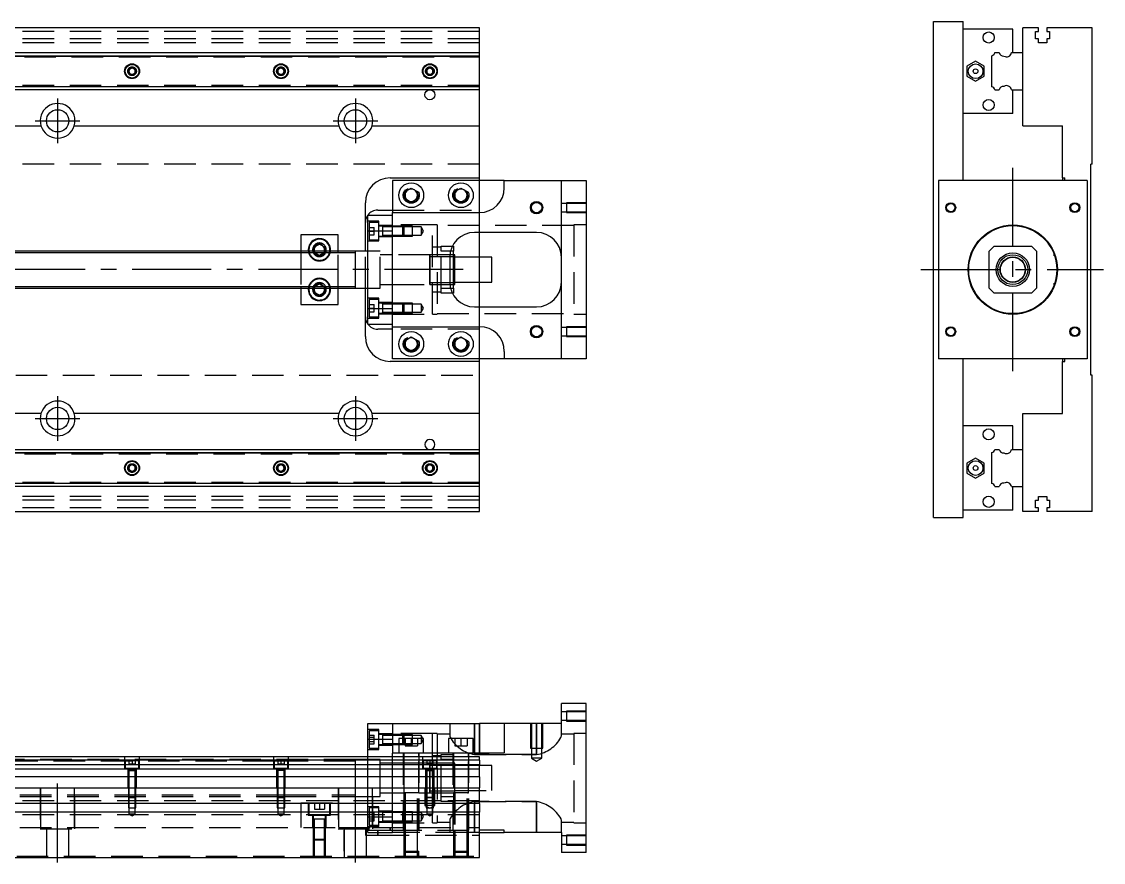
# Model space of a CAD drawing. Extents: x -14 to 831, y -280 to 102.
# Drawn here: x 395.5 to 831.4, y -239 to 100 of the extents above; entities that cross this region are included whole.
import ezdxf

# ---------------------------------------------------------------- set-up
doc = ezdxf.new("R2010")
doc.units = 0
doc.linetypes.add('CENTER', pattern=[50.8, 31.75, -6.35, 6.35, -6.35])
doc.linetypes.add('DASHED', pattern=[19.05, 12.7, -6.35])
doc.layers.get('0').update_dxf_attribs({"linetype": 'CONTINUOUS'})
doc.layers.add('CENTER', color=1, linetype='CENTER')

msp = doc.modelspace()

# ---------------------------------------------------------------- linework, layer by layer
at = {"color": 3, "linetype": 'DASHED'}
for p, q in [((580, 96), (0, 96)), ((580, 93), (0, 93)), ((580, 91.5), (0, 91.5)), ((358.5, 86.1), (580, 86.1)), ((358.5, 85.8), (580, 85.8)), ((390, 86.1147), (580, 86.1147)), ((438.5, 80), (438.516134, 80.21941)), ((498.5, 80), (498.516134, 80.21941)), ((561.477374, 80.25955), (561.5, 80)), ((580, 74.2), (358.5, 74.2)), ((580, 73.9), (358.5, 73.9)), ((580, 73.8853), (390, 73.8853)), ((580, 42.5), (12.1, 42.5)), ((580, 24), (580, 36)), ((555.477798, 30.364306), (555.5, 30)), ((569.5, 30), (569.520026, 30.346056)), ((615, 26.65), (613, 26.65)), ((615, 26.999994), (615, 23.000006)), ((623, 26.999994), (615, 26.999994)), ((623, 26.65), (615, 26.65)), ((545, 24), (580, 24)), ((545, 15.652476), (545, 22)), ((580, 23), (580, 24)), ((580, 15), (580, 23)), ((613, 23.35), (615, 23.35)), ((615, 23.35), (623, 23.35)), ((615, 23.000006), (623, 23.000006)), ((539.5, 19.55635), (535, 19.55635)), ((535.5, 19.05635), (535.5, 12.05635)), ((539.5, 19.05635), (535.5, 19.05635)), ((539.5, 11.55635), (539.5, 19.55635)), ((545, 17.80635), (539.5, 17.80635)), ((540.9, 17.55635), (539.5, 17.55635)), ((540.9, 17.55635), (540.895, 17.55635)), ((540.9, 17.556354), (540.9, 13.556344)), ((540.9, 17.55635), (540.9, 17.339888)), ((540.905, 17.55635), (540.9, 17.55635)), ((545, 17.55635), (540.9, 17.55635)), ((561, 18), (545, 18)), ((549.15, 17.55635), (545, 17.55635)), ((549.150006, 17.556344), (545, 17.556344)), ((549.15, 13.55635), (549.15, 17.55635)), ((549.5, 17.20635), (549.15, 17.55635)), ((553, 17.556344), (549.150006, 17.556344)), ((553, 13.556354), (553, 17.556344)), ((561, -18), (561, 18)), ((563, 18), (561, 18)), ((563, 18), (563, -18)), ((618, 17.75), (563, 17.75)), ((618, 18), (618, -18)), ((623, 18), (618, 18)), ((535.5, 17.05635), (537.5, 17.05635)), ((535.5, 15.55635), (537.5, 15.55635)), ((535.5, 14.05635), (537.5, 14.05635)), ((537.5, 15.55635), (537.5, 17.05635)), ((537.5, 14.05635), (537.5, 15.55635)), ((539.5, 13.55635), (540.9, 13.55635)), ((539.5, 13.30635), (545, 13.30635)), ((540.895, 13.55635), (540.9, 13.55635)), ((540.9, 17.339888), (540.9, 13.77281)), ((545, 17.20635), (540.9, 17.20635)), ((540.9, 13.90635), (545, 13.90635)), ((540.9, 13.77281), (540.9, 13.55635)), ((540.9, 13.55635), (540.905, 13.55635)), ((540.9, 13.55635), (545, 13.55635)), ((549.5, 17.20635), (545, 17.20635)), ((545, 13.90635), (549.5, 13.90635)), ((545, 13.556354), (549.15, 13.556354)), ((545, 13.55635), (549.15, 13.55635)), ((549.15, 13.55635), (549.5, 13.90635)), ((549.15, 13.556354), (553, 13.556354)), ((549.5, 17.20635), (549.5, 13.90635)), ((553, 17.20635), (549.5, 17.20635)), ((549.5, 13.90635), (553, 13.90635)), ((556.5, 17.20635), (553, 17.20635)), ((553, 13.90635), (556.5, 13.90635)), ((556.5, 17.20635), (556.5, 13.90635)), ((557.452628, 15.55635), (556.5, 17.20635)), ((556.5, 13.90635), (557.452628, 15.55635)), ((535, 11.55635), (539.5, 11.55635)), ((535.5, 12.05635), (539.5, 12.05635)), ((564.5, 9), (561, 9)), ((564.5, 9.5), (569.069714, 9.5)), ((564.5, 7.5), (564.5, 9.5)), ((508, 7.5), (508, 6.75)), ((508, 6.75), (508, -6.75)), ((513.5, 6.8453), (513.5, 7.5)), ((513.665064, 6.75), (513.5, 6.8453)), ((515.5, 5.690598), (513.665064, 6.75)), ((517.334936, 6.75), (515.5, 5.690598)), ((517.5, 6.8453), (517.334936, 6.75)), ((517.5, 7.5), (517.5, 6.8453)), ((517.983582, 8.286038), (518, 8)), ((523, 6.75), (523, 7.5)), ((523, -6.75), (523, 6.75)), ((530, 7.5), (529.995, 7.5)), ((530.005, 7.5), (530, 7.5)), ((534, -7.5), (534, 7.5)), ((540, 7.5), (535, 7.5)), ((540, -7.5), (540, 7.5)), ((545, 6), (540, 6)), ((560, 6), (545, 6)), ((560, 6), (559.995, 6)), ((560, -6.000006), (560, 6.000006)), ((560, 6), (560, -6)), ((560.005, 6), (560, 6)), ((561, 6), (560, 6)), ((561, 5.125), (560, 5.125)), ((564.5, 6), (561, 6)), ((564.5, 5.125), (561, 5.125)), ((564.5, -7.5), (564.5, 7.5)), ((568.317542, 7.5), (564.5, 7.5)), ((568.050126, 6), (564.5, 6)), ((568.000782, 5.125), (564.5, 5.125)), ((580, -5), (580, 5)), ((508, -6.75), (508, -7.5)), ((513.5, -6.8453), (513.665064, -6.75)), ((513.5, -7.5), (513.5, -6.8453)), ((513.665064, -6.75), (515.5, -5.690598)), ((515.5, -5.690598), (517.334936, -6.75)), ((517.334936, -6.75), (517.5, -6.8453)), ((517.5, -6.8453), (517.5, -7.5)), ((517.983582, -7.713962), (518, -8)), ((523, -7.5), (523, -6.75)), ((529.995, -7.5), (530, -7.5)), ((530, -7.5), (530.005, -7.5)), ((535, -7.5), (540, -7.5)), ((540, -6), (545, -6)), ((545, -6), (560, -6)), ((559.995, -6), (560, -6)), ((560, -5.125), (561, -5.125)), ((560, -6), (560.005, -6)), ((560, -6), (561, -6)), ((561, -5.125), (564.5, -5.125)), ((561, -6), (564.5, -6)), ((564.5, -5.125), (568.000782, -5.125)), ((564.5, -6), (568.050126, -6)), ((564.5, -7.5), (568.317542, -7.5)), ((564.5, -9.5), (564.5, -7.5)), ((539.5, -11.55635), (535, -11.55635)), ((535.5, -12.05635), (535.5, -19.05635)), ((539.5, -12.05635), (535.5, -12.05635)), ((539.5, -19.55635), (539.5, -11.55635)), ((561, -9), (564.5, -9)), ((569.069714, -9.5), (564.5, -9.5)), ((535.5, -14.05635), (537.5, -14.05635)), ((535.5, -15.55635), (537.5, -15.55635)), ((535.5, -17.05635), (537.5, -17.05635)), ((537.5, -15.55635), (537.5, -14.05635)), ((537.5, -17.05635), (537.5, -15.55635)), ((545, -13.30635), (539.5, -13.30635)), ((540.9, -13.55635), (539.5, -13.55635)), ((540.9, -13.55635), (540.895, -13.55635)), ((540.9, -13.556344), (540.9, -17.556354)), ((540.9, -13.55635), (540.9, -13.77281)), ((540.9, -13.773058), (540.9, -13.55635)), ((545, -13.55635), (540.9, -13.55635)), ((540.905, -13.55635), (540.9, -13.55635)), ((540.9, -13.77281), (540.9, -17.339888)), ((545, -13.90635), (540.9, -13.90635)), ((540.9, -17.20635), (545, -17.20635)), ((540.9, -17.55635), (540.9, -17.339682)), ((540.9, -17.339888), (540.9, -17.55635)), ((549.15, -13.55635), (545, -13.55635)), ((549.15, -13.556352), (545, -13.556354)), ((549.5, -13.90635), (545, -13.90635)), ((545, -22), (545, -15.652476)), ((545, -17.20635), (549.5, -17.20635)), ((549.15, -17.55635), (549.15, -13.55635)), ((549.5, -13.90635), (549.15, -13.55635)), ((553, -13.556354), (549.15, -13.556352)), ((549.15, -17.55635), (549.5, -17.20635)), ((549.5, -13.90635), (549.5, -17.20635)), ((553, -13.90635), (549.5, -13.90635)), ((549.5, -17.20635), (553, -17.20635)), ((553, -17.556344), (553, -13.556354)), ((556.5, -13.90635), (553, -13.90635)), ((553, -17.20635), (556.5, -17.20635)), ((556.5, -13.90635), (556.5, -17.20635)), ((557.452628, -15.55635), (556.5, -13.90635)), ((556.5, -17.20635), (557.452628, -15.55635)), ((580, -23), (580, -15)), ((535, -19.55635), (539.5, -19.55635)), ((535.5, -19.05635), (539.5, -19.05635)), ((539.5, -17.55635), (540.9, -17.55635)), ((539.5, -17.80635), (545, -17.80635)), ((540.895, -17.55635), (540.9, -17.55635)), ((540.9, -17.55635), (545, -17.55635)), ((540.9, -17.55635), (540.905, -17.55635)), ((545, -17.556344), (549.15, -17.556346)), ((545, -17.55635), (549.15, -17.55635)), ((545, -18), (561, -18)), ((549.15, -17.556346), (553, -17.556344)), ((561, -18), (563, -18)), ((563, -17.75), (618, -17.75)), ((618, -18), (623, -18)), ((580, -24), (545, -24)), ((580, -24), (580, -23)), ((580, -36), (580, -24)), ((615, -23.35), (613, -23.35)), ((615, -23.000006), (615, -26.999994)), ((623, -23.000006), (615, -23.000006)), ((623, -23.35), (615, -23.35)), ((549.5, -30), (549.520026, -29.653944)), ((575.477798, -29.635694), (575.5, -30)), ((613, -26.65), (615, -26.65)), ((615, -26.65), (623, -26.65)), ((615, -26.999994), (623, -26.999994)), ((12.1, -42.5), (580, -42.5)), ((358.5, -73.9), (580, -73.9)), ((390, -73.8853), (580, -73.8853)), ((358.5, -74.2), (580, -74.2)), ((441.477374, -79.74045), (441.5, -80)), ((501.477374, -79.74045), (501.5, -80)), ((558.5, -80), (558.516134, -79.78059)), ((580, -85.8), (358.5, -85.8)), ((580, -86.1), (358.5, -86.1)), ((580, -86.1147), (390, -86.1147)), ((580, -91.5), (0, -91.5)), ((580, -93), (0, -93)), ((580, -96), (0, -96)), ((615, -178.34), (613, -178.34)), ((615, -177.990006), (615, -181.989994)), ((623, -177.990006), (615, -177.990006)), ((623, -178.34), (615, -178.34)), ((568, -182.99), (568, -187.958778)), ((578, -195.499874), (578, -182.99)), ((578, -182.99), (578, -194.99)), ((580, -182.99), (580, -194.99)), ((600.500006, -182.99), (600.500006, -192.99)), ((600.9, -182.99), (600.9, -192.99)), ((603, -182.99), (603, -195.499874)), ((603, -195.499874), (603, -182.99)), ((605.1, -192.99), (605.1, -182.99)), ((605.499994, -192.99), (605.499994, -182.99)), ((613, -181.64), (615, -181.64)), ((613, -187.958778), (613, -182.99)), ((615, -181.64), (623, -181.64)), ((615, -181.989994), (623, -181.989994)), ((539.5, -185.43365), (535, -185.43365)), ((535.5, -185.93365), (535.5, -189.43365)), ((539.5, -185.93365), (535.5, -185.93365)), ((539.5, -193.43365), (539.5, -185.43365)), ((545, -187.18365), (539.5, -187.18365)), ((561, -186.99), (545, -186.99)), ((561, -194.99), (561, -186.99)), ((563, -186.99), (561, -186.99)), ((563, -186.99), (563, -196.49)), ((568, -187.24), (563, -187.24)), ((618, -187.24), (613, -187.24)), ((618, -186.99), (618, -222.99)), ((623, -186.99), (618, -186.99)), ((535.5, -187.7016), (537.5, -187.7016)), ((535.5, -188.567626), (537.5, -188.567626)), ((535.5, -189.43365), (535.5, -192.93365)), ((535.5, -190.299676), (537.5, -190.299676)), ((535.5, -191.165702), (537.5, -191.165702)), ((537.5, -188.567626), (537.5, -187.7016)), ((537.5, -190.299676), (537.5, -188.567626)), ((537.5, -191.165702), (537.5, -190.299676)), ((540.9, -187.43365), (539.5, -187.43365)), ((539.5, -191.43365), (540.9, -191.43365)), ((539.5, -191.68365), (545, -191.68365)), ((540.9, -187.43365), (540.895, -187.43365)), ((540.895, -191.43365), (540.9, -191.43365)), ((540.9, -187.43365), (540.9, -187.650318)), ((540.905, -187.43365), (540.9, -187.43365)), ((545, -187.43365), (540.9, -187.43365)), ((540.9, -187.650318), (540.9, -188.018664)), ((540.9, -188.018664), (540.9, -189.43365)), ((540.9, -189.43365), (540.9, -190.84871)), ((540.9, -190.84871), (540.9, -191.216942)), ((540.9, -191.216942), (540.9, -191.43365)), ((540.9, -191.43365), (540.905, -191.43365)), ((540.9, -191.43365), (545, -191.43365)), ((549.15, -187.43365), (545, -187.43365)), ((549.15, -187.433654), (545, -187.433656)), ((545, -191.433646), (547.5, -191.433646)), ((545, -191.43365), (547.5, -191.43365)), ((547.5, -191.433646), (549.15, -191.433648)), ((547.5, -191.43365), (549.15, -191.43365)), ((549.15, -188.99), (549.15, -187.43365)), ((549.5, -187.78365), (549.15, -187.43365)), ((553, -187.433656), (549.15, -187.433654)), ((549.15, -189.43365), (549.15, -188.99)), ((549.15, -191.43365), (549.15, -189.43365)), ((549.15, -191.43365), (549.5, -191.08365)), ((549.15, -191.433648), (553, -191.433646)), ((549.5, -187.78365), (549.5, -188.99)), ((553, -187.78365), (549.5, -187.78365)), ((549.5, -188.99), (549.5, -189.43365)), ((549.5, -189.43365), (549.5, -191.08365)), ((549.5, -191.08365), (553, -191.08365)), ((550, -188.99), (550, -191.99)), ((552.5, -188.99), (552.5, -191.99)), ((553, -188.99), (553, -187.433656)), ((556.5, -187.78365), (553, -187.78365)), ((553, -191.433646), (553, -188.99)), ((553, -191.08365), (556.5, -191.08365)), ((555, -188.99), (555, -191.99)), ((556.5, -187.78365), (556.5, -191.08365)), ((557.452628, -189.43365), (556.5, -187.78365)), ((556.5, -191.08365), (557.452628, -189.43365)), ((568, -187.958778), (568.034792, -188.2257)), ((568.034792, -188.2257), (568.13642, -188.531226)), ((570, -188.99), (570, -191.99)), ((572.5, -188.99), (572.5, -191.99)), ((575, -188.99), (575, -191.99)), ((612.823178, -188.624328), (612.954746, -188.26671)), ((612.954746, -188.26671), (613, -187.958778)), ((535, -193.43365), (539.5, -193.43365)), ((535.5, -192.93365), (539.5, -192.93365)), ((549.25, -194.99), (549.25, -225.99)), ((549.5, -194.99), (549.5, -196.49)), ((550, -191.99), (552.5, -191.99)), ((552.5, -191.99), (555, -191.99)), ((555.5, -196.49), (555.5, -194.99)), ((555.75, -225.99), (555.75, -194.99)), ((561, -196.49), (561, -194.99)), ((564.5, -195.99), (561, -195.99)), ((564.5, -195.49), (569.5, -195.49)), ((564.5, -196.49), (564.5, -195.49)), ((569.25, -194.99), (569.25, -225.99)), ((569.5, -194.99), (569.5, -196.49)), ((570, -191.99), (572.5, -191.99)), ((572.5, -191.99), (575, -191.99)), ((575.5, -196.49), (575.5, -194.99)), ((575.75, -225.99), (575.75, -194.99)), ((578, -194.99), (578, -195.499874)), ((578, -195.499874), (603, -195.499874)), ((603, -195.499874), (578, -195.499874)), ((600.500006, -192.99), (605.499994, -192.99)), ((600.9, -192.99), (600.9, -196.99)), ((605.1, -196.99), (605.1, -192.99)), ((530, -197.49), (383.5, -197.49)), ((497.25, -198.24), (383.5, -198.24)), ((437, -196.49), (437, -200.99)), ((442.75, -197.99), (437.25, -197.99)), ((437.25, -197.99), (437.25, -200.99)), ((438.75, -197.99), (438.75, -199.29)), ((438.75, -199.29), (440, -199.29)), ((440, -197.99), (440, -199.29)), ((440, -199.29), (441.25, -199.29)), ((441.25, -197.99), (441.25, -199.29)), ((442.75, -200.99), (442.75, -197.99)), ((443, -200.99), (443, -196.49)), ((497, -196.49), (497, -200.99)), ((502.75, -197.99), (497.25, -197.99)), ((497.25, -197.99), (497.25, -200.99)), ((502.75, -198.24), (497.25, -198.24)), ((498.75, -197.99), (498.75, -199.29)), ((498.75, -199.29), (500, -199.29)), ((500, -197.99), (500, -199.29)), ((500, -199.29), (501.25, -199.29)), ((501.25, -197.99), (501.25, -199.29)), ((502.75, -200.99), (502.75, -197.99)), ((530, -198.24), (502.75, -198.24)), ((503, -200.99), (503, -196.49)), ((530, -197.49), (529.995, -197.49)), ((530, -204.789932), (530, -197.489994)), ((530, -197.490668), (530, -197.49)), ((535, -197.49), (530, -197.49)), ((530.005, -197.49), (530, -197.49)), ((530, -198.038872), (530, -197.490668)), ((530, -204.78995), (530, -198.038872)), ((535, -208.99), (535, -196.49)), ((540, -197.49), (535, -197.49)), ((540, -204.99), (540, -197.49)), ((545, -198.99), (540, -198.99)), ((545, -208.99), (545, -196.49)), ((549.5, -198.99), (545, -198.99)), ((549.5, -196.49), (549.5, -208.99)), ((555.5, -198.99), (549.5, -198.99)), ((555.5, -210.995), (555.5, -196.49)), ((557.25, -198.99), (555.5, -198.99)), ((557, -196.49), (557, -200.99)), ((562.75, -197.99), (557.25, -197.99)), ((557.25, -197.99), (557.25, -200.99)), ((560.005, -198.99), (557.25, -198.99)), ((558.75, -197.99), (558.75, -199.29)), ((558.75, -199.29), (560, -199.29)), ((561, -198.99), (559.995, -198.99)), ((560, -197.99), (560, -199.29)), ((560, -210.990006), (560, -198.989994)), ((560, -198.99), (560, -204.789946)), ((560, -199.664966), (560, -198.99)), ((560, -199.29), (561.25, -199.29)), ((560, -199.865), (560, -210.115)), ((561, -199.865), (560, -199.865)), ((561, -197.99), (561, -196.49)), ((561, -204.99), (561, -197.99)), ((562.75, -198.99), (561, -198.99)), ((562.75, -199.865), (561, -199.865)), ((561.25, -197.99), (561.25, -199.29)), ((562.75, -200.99), (562.75, -197.99)), ((564.5, -198.99), (562.75, -198.99)), ((564.5, -199.865), (562.75, -199.865)), ((563, -200.99), (563, -196.49)), ((564.5, -197.49), (564.5, -196.49)), ((569.5, -197.49), (564.5, -197.49)), ((564.5, -212.49), (564.5, -197.49)), ((569.5, -198.99), (564.5, -198.99)), ((569.5, -199.865), (564.5, -199.865)), ((569.5, -196.49), (569.5, -210.995)), ((570, -198.99), (569.5, -198.99)), ((570, -199.865), (569.5, -199.865)), ((570, -204.99), (570, -198.99)), ((575.5, -199.99), (570, -199.99)), ((575.5, -210.995), (575.5, -196.49)), ((580, -199.99), (575.5, -199.99)), ((585, -199.99), (580, -199.99)), ((585, -204.99), (585, -199.99)), ((605.1, -196.99), (600.9, -196.99)), ((600.9, -196.99), (603, -198.202436)), ((603, -198.202436), (605.1, -196.99)), ((437, -200.99), (443, -200.99)), ((438.25, -200.99), (438.25, -208.99)), ((441.500006, -201.99), (438.499994, -201.99)), ((438.5, -200.99), (438.5, -201.99)), ((438.5, -201.985), (438.5, -201.99)), ((438.5, -201.99), (438.62467, -201.99)), ((438.624678, -201.99), (438.5, -201.99)), ((438.5, -201.99), (438.5, -201.995)), ((438.5, -201.99), (438.5, -208.99)), ((438.62467, -201.99), (441.375392, -201.99)), ((439.998804, -201.99), (438.624678, -201.99)), ((438.75, -201.99), (438.75, -208.99)), ((441.37533, -201.99), (439.998804, -201.99)), ((441.25, -208.99), (441.25, -201.99)), ((441.5, -201.99), (441.37533, -201.99)), ((441.375392, -201.99), (441.5, -201.99)), ((441.5, -201.99), (441.5, -200.99)), ((441.5, -201.99), (441.5, -201.985)), ((441.5, -201.995), (441.5, -201.99)), ((441.5, -208.99), (441.5, -201.99)), ((441.75, -208.99), (441.75, -200.99)), ((497, -200.99), (503, -200.99)), ((498.25, -200.99), (498.25, -208.99)), ((501.500006, -201.99), (498.499994, -201.99)), ((498.5, -200.99), (498.5, -201.99)), ((498.5, -201.985), (498.5, -201.99)), ((498.624678, -201.99), (498.5, -201.99)), ((498.5, -201.99), (498.5, -208.99)), ((498.5, -201.99), (498.5, -201.995)), ((499.998804, -201.99), (498.624678, -201.99)), ((498.75, -201.99), (498.75, -208.99)), ((501.37533, -201.99), (499.998804, -201.99)), ((501.25, -208.99), (501.25, -201.99)), ((501.5, -201.99), (501.37533, -201.99)), ((501.5, -201.99), (501.5, -200.99)), ((501.5, -201.99), (501.5, -201.985)), ((501.5, -208.99), (501.5, -201.99)), ((501.5, -201.995), (501.5, -201.99)), ((501.75, -208.99), (501.75, -200.99)), ((530, -208.99), (530, -204.789932)), ((530, -205.190038), (530, -204.78995)), ((557, -200.99), (563, -200.99)), ((558.25, -200.99), (558.25, -208.99)), ((561.500006, -201.99), (558.499994, -201.99)), ((559.998804, -201.99), (558.499994, -201.99)), ((558.5, -200.99), (558.5, -201.99)), ((558.5, -201.985), (558.5, -201.99)), ((558.5, -201.99), (558.62467, -201.99)), ((558.624678, -201.99), (558.5, -201.99)), ((558.5, -201.99), (558.5, -201.995)), ((558.5, -201.99), (558.5, -208.99)), ((558.62467, -201.99), (561.375392, -201.99)), ((559.998804, -201.99), (558.624678, -201.99)), ((558.75, -201.99), (558.75, -208.99)), ((561.500006, -201.99), (559.998804, -201.99)), ((561.37533, -201.99), (559.998804, -201.99)), ((560, -204.789946), (560, -210.99)), ((561.25, -208.99), (561.25, -201.99)), ((561.5, -201.99), (561.37533, -201.99)), ((561.375392, -201.99), (561.5, -201.99)), ((561.5, -201.99), (561.5, -200.99)), ((561.5, -201.99), (561.5, -201.985)), ((561.5, -201.995), (561.5, -201.99)), ((561.5, -208.99), (561.5, -201.99)), ((561.75, -208.99), (561.75, -200.99)), ((563, -200.99), (563, -222.99)), ((403, -208.99), (403, -225.49)), ((403.291796, -215.29), (403.291796, -208.99)), ((416.708204, -208.99), (416.708204, -215.29)), ((417, -225.49), (417, -208.99)), ((438.5, -208.99), (438.5, -212.74)), ((438.500006, -208.99), (438.500002, -212.74)), ((438.75, -208.99), (438.75, -212.99)), ((441.25, -212.99), (441.25, -208.99)), ((441.499998, -212.74), (441.499994, -208.99)), ((441.5, -212.74), (441.5, -208.99)), ((498.5, -208.99), (498.5, -212.74)), ((498.500006, -208.99), (498.500006, -212.740006)), ((498.75, -208.99), (498.75, -212.99)), ((501.25, -212.99), (501.25, -208.99)), ((501.499994, -212.740006), (501.499994, -208.99)), ((501.5, -212.74), (501.5, -208.99)), ((523, -208.99), (523, -225.49)), ((523.291796, -215.29), (523.291796, -208.99)), ((530, -208.99023), (530, -205.190038)), ((530, -212.490006), (530, -208.99)), ((530, -211.941128), (530, -208.99023)), ((535, -215.29), (535, -208.99)), ((536.708204, -208.99), (536.708204, -215.29)), ((537, -225.49), (537, -208.99)), ((540, -208.99), (540, -204.99)), ((540, -212.49), (540, -208.99)), ((545, -215.29), (545, -208.99)), ((549.5, -208.99), (549.5, -210.99)), ((558, -208.99), (558, -215.99)), ((558, -208.99), (558, -215.99)), ((558.5, -208.99), (558.5, -212.74)), ((558.500006, -208.99), (558.500006, -212.740006)), ((558.75, -208.99), (558.75, -212.99)), ((561, -222.99), (561, -204.99)), ((561.25, -212.99), (561.25, -208.99)), ((561.499994, -212.740006), (561.499994, -208.99)), ((561.5, -212.74), (561.5, -208.99)), ((562, -215.99), (562, -208.99)), ((562, -215.99), (562, -208.99)), ((570, -210.99), (570, -204.99)), ((585, -209.99), (585, -204.99)), ((356.708204, -211.74), (498.5, -211.74)), ((356.708204, -212.49), (498.5, -212.49)), ((438.5, -212.74), (441.5, -212.74)), ((438.5, -212.74), (438.75, -212.99)), ((438.500002, -212.74), (438.500006, -215.29)), ((441.25, -212.99), (438.75, -212.99)), ((438.75, -212.99), (438.75, -216.99)), ((441.25, -212.99), (441.5, -212.74)), ((441.25, -216.99), (441.25, -212.99)), ((441.499994, -215.29), (441.499998, -212.74)), ((498.5, -211.74), (498.75, -211.74)), ((498.5, -212.49), (498.75, -212.49)), ((498.5, -212.74), (501.5, -212.74)), ((498.5, -212.74), (498.75, -212.99)), ((498.500006, -212.740006), (498.500006, -215.29)), ((498.75, -211.74), (501.25, -211.74)), ((498.75, -212.49), (501.25, -212.49)), ((501.25, -212.99), (498.75, -212.99)), ((498.75, -212.99), (498.75, -216.99)), ((501.25, -211.74), (501.5, -211.74)), ((501.25, -212.49), (501.5, -212.49)), ((501.25, -212.99), (501.5, -212.74)), ((501.25, -216.99), (501.25, -212.99)), ((501.499994, -215.29), (501.499994, -212.740006)), ((501.5, -211.74), (523.291796, -211.74)), ((501.5, -212.49), (523.291796, -212.49)), ((523.291796, -211.74), (530, -211.74)), ((523.291796, -212.49), (530, -212.49)), ((529.995, -212.49), (530, -212.49)), ((530, -212.49), (530, -211.941128)), ((530, -212.49), (535, -212.49)), ((530, -212.49), (530.005, -212.49)), ((535, -212.49), (536.708204, -212.49)), ((536.708204, -212.49), (540, -212.49)), ((540, -210.99), (545, -210.99)), ((545, -210.99), (549.39999, -210.99)), ((549.39999, -210.99), (549.5, -210.99)), ((555.500006, -210.99), (549.499994, -210.99)), ((549.5, -210.985), (549.5, -210.99)), ((549.849602, -210.99), (549.5, -210.99)), ((549.5, -210.99), (549.5, -210.995)), ((549.5, -210.99), (549.5, -215.29)), ((555.15035, -210.99), (549.849602, -210.99)), ((550, -210.99), (550, -215.29)), ((555, -225.99), (555, -210.99)), ((555.5, -210.99), (555.15035, -210.99)), ((555.5, -225.99), (555.5, -210.985)), ((555.500006, -210.99), (555.60001, -210.99)), ((555.60001, -210.99), (560.005, -210.99)), ((558.5, -212.74), (561.5, -212.74)), ((558.5, -212.74), (558.75, -212.99)), ((558.500006, -212.740006), (558.500006, -215.29)), ((561.25, -212.99), (558.75, -212.99)), ((558.75, -212.99), (558.75, -216.99)), ((559.995, -210.99), (569.39999, -210.99)), ((560, -210.990006), (560, -210.115)), ((560, -210.115), (570, -210.115)), ((560.005, -210.99), (569.5, -210.99)), ((561.25, -212.99), (561.5, -212.74)), ((561.25, -216.99), (561.25, -212.99)), ((561.499994, -215.29), (561.499994, -212.740006)), ((564.5, -212.49), (569.5, -212.49)), ((564.5, -214.49), (564.5, -212.49)), ((569.39999, -210.99), (569.5, -210.99)), ((569.5, -210.985), (569.5, -225.99)), ((569.5, -210.99), (569.84965, -210.99)), ((569.849602, -210.99), (569.5, -210.99)), ((575.15035, -210.99), (569.849602, -210.99)), ((570, -209.99), (585, -209.99)), ((570, -210.99), (570, -225.99)), ((575, -225.99), (575, -210.99)), ((575.150204, -210.99), (575.5, -210.99)), ((575.5, -210.99), (575.15035, -210.99)), ((575.5, -225.99), (575.5, -210.985)), ((580, -214.14), (0, -214.14)), ((403.291796, -218.69), (403.291796, -215.29)), ((416.708204, -215.29), (416.708204, -218.69)), ((438.500006, -215.29), (438.500006, -216.99)), ((438.500006, -216.99), (441.499994, -216.99)), ((438.75, -216.99), (438.75, -219.49)), ((441.25, -219.49), (441.25, -216.99)), ((441.499994, -216.99), (441.499994, -215.29)), ((498.500006, -215.29), (498.500006, -216.99)), ((498.500006, -216.99), (501.499994, -216.99)), ((498.75, -216.99), (498.75, -219.49)), ((501.25, -219.49), (501.25, -216.99)), ((501.499994, -216.99), (501.499994, -215.29)), ((508, -214.99), (508, -215.29)), ((508, -214.99), (523, -214.99)), ((508, -215.29), (508, -218.69)), ((511, -214.99), (511, -219.99)), ((511.25, -214.99), (511.25, -215.29)), ((511.25, -215.29), (511.25, -218.69)), ((513.5, -214.99), (513.5, -217.49)), ((513.5, -217.49), (515.5, -217.49)), ((515.5, -214.99), (515.5, -217.49)), ((515.5, -217.49), (517.5, -217.49)), ((517.5, -214.99), (517.5, -217.49)), ((519.75, -215.29), (519.75, -214.99)), ((519.75, -218.69), (519.75, -215.29)), ((520, -219.99), (520, -214.99)), ((523.291796, -218.69), (523.291796, -215.29)), ((535, -218.69), (535, -215.29)), ((539.5, -216.54635), (535, -216.54635)), ((535.5, -217.04635), (535.5, -218.69)), ((536.708204, -217.04635), (535.5, -217.04635)), ((536.708204, -215.29), (536.708204, -218.69)), ((539.5, -217.04635), (536.708204, -217.04635)), ((539.5, -224.54635), (539.5, -216.54635)), ((545, -218.69), (545, -215.29)), ((549.5, -215.29), (549.5, -218.69)), ((550, -215.29), (550, -218.69)), ((562, -215.99), (558, -215.99)), ((558, -215.99), (560, -217.1447)), ((562, -215.99), (558, -215.99)), ((558, -215.99), (560, -217.1447)), ((558.500006, -215.29), (558.500006, -216.99)), ((558.500006, -216.99), (561.499994, -216.99)), ((558.75, -216.99), (558.75, -219.49)), ((560, -217.1447), (562, -215.99)), ((560, -217.1447), (562, -215.99)), ((561, -213.99), (564.5, -213.99)), ((561.25, -219.49), (561.25, -216.99)), ((561.499994, -216.99), (561.499994, -215.29)), ((569.5, -214.49), (564.5, -214.49)), ((603, -214.480126), (578, -214.480126)), ((578, -214.480126), (603, -214.480126)), ((578, -226.99), (578, -214.480126)), ((578, -214.480126), (578, -225.99)), ((603, -214.480126), (603, -226.99)), ((603, -226.99), (603, -214.480126)), ((580, -219.84), (0, -219.84)), ((403.291796, -224.99), (403.291796, -218.69)), ((416.708204, -218.69), (416.708204, -224.99)), ((441.25, -219.49), (438.75, -219.49)), ((438.75, -219.49), (440, -220.211688)), ((440, -220.211688), (441.25, -219.49)), ((501.25, -219.49), (498.75, -219.49)), ((498.75, -219.49), (500, -220.211688)), ((500, -220.211688), (501.25, -219.49)), ((508, -218.69), (508, -224.99)), ((511, -219.99), (520, -219.99)), ((511.25, -218.69), (511.25, -219.99)), ((512.75, -219.99), (512.75, -224.99)), ((518.000006, -221.59), (512.999994, -221.59)), ((513, -219.99), (513, -221.595)), ((513, -221.585), (513, -224.99)), ((513, -221.59), (513.257448, -221.59)), ((513.257468, -221.59), (513, -221.59)), ((517.742552, -221.59), (513.257468, -221.59)), ((513.4, -221.59), (513.4, -224.99)), ((517.6, -224.99), (517.6, -221.59)), ((518, -221.59), (517.742552, -221.59)), ((517.742602, -221.59), (518, -221.59)), ((518, -221.595), (518, -219.99)), ((518, -224.99), (518, -221.585)), ((518.25, -224.99), (518.25, -219.99)), ((519.75, -219.99), (519.75, -218.69)), ((523.291796, -224.99), (523.291796, -218.69)), ((535, -220.642476), (535, -218.69)), ((535, -226.99), (535, -220.642476)), ((535, -220.642476), (545, -220.642476)), ((535.5, -218.69), (535.5, -220.54635)), ((535.5, -218.814298), (537.5, -218.814298)), ((535.5, -219.680324), (537.5, -219.680324)), ((535.5, -220.54635), (535.5, -224.04635)), ((535.5, -221.412374), (537.5, -221.412374)), ((535.5, -222.2784), (537.5, -222.2784)), ((536.708204, -218.69), (536.708204, -224.99)), ((537.5, -219.680324), (537.5, -218.814298)), ((537.5, -221.412374), (537.5, -219.680324)), ((537.5, -222.2784), (537.5, -221.412374)), ((545, -218.29635), (539.5, -218.29635)), ((540.9, -218.54635), (539.5, -218.54635)), ((540.9, -218.54635), (540.895, -218.54635)), ((540.9, -218.54635), (540.9, -218.689586)), ((545, -218.54635), (540.9, -218.54635)), ((540.905, -218.54635), (540.9, -218.54635)), ((540.9, -218.689586), (540.9, -218.763016)), ((540.9, -218.763016), (540.9, -219.131362)), ((545, -218.89635), (540.9, -218.89635)), ((540.9, -219.13136), (540.9, -220.406302)), ((540.9, -219.131362), (540.9, -220.54635)), ((540.9, -220.54635), (540.9, -221.961408)), ((540.9, -220.686396), (540.9, -221.961412)), ((540.9, -221.961408), (540.9, -222.32964)), ((540.9, -222.19635), (545, -222.19635)), ((549.15, -218.54635), (545, -218.54635)), ((549.15, -218.546352), (545, -218.546354)), ((545, -225.99), (545, -218.69)), ((549.5, -218.89635), (545, -218.89635)), ((545, -222.19635), (549.5, -222.19635)), ((545, -222.19635), (549.5, -222.19635)), ((549.15, -218.69), (549.15, -218.54635)), ((549.29365, -218.69), (549.15, -218.54635)), ((549.5, -218.546354), (549.15, -218.546352)), ((549.15, -220.54635), (549.15, -218.69)), ((549.15, -222.54635), (549.15, -220.54635)), ((549.15, -222.54635), (549.5, -222.19635)), ((549.5, -218.89635), (549.29365, -218.69)), ((550, -218.546354), (549.5, -218.546354)), ((549.5, -218.69), (549.5, -225.99)), ((553, -218.89635), (549.5, -218.89635)), ((549.5, -222.19635), (553, -222.19635)), ((553, -218.546354), (550, -218.546354)), ((550, -218.69), (550, -225.99)), ((553, -222.546344), (553, -218.546354)), ((556.5, -218.89635), (553, -218.89635)), ((553, -222.19635), (556.5, -222.19635)), ((556.5, -218.89635), (556.5, -222.19635)), ((557.452628, -220.54635), (556.5, -218.89635)), ((556.5, -222.19635), (557.452628, -220.54635)), ((561.25, -219.49), (558.75, -219.49)), ((558.75, -219.49), (560, -220.211688)), ((560, -220.211688), (561.25, -219.49)), ((568.045254, -221.71329), (568, -222.021222)), ((568, -222.021222), (568, -226.99)), ((568.176822, -221.355672), (568.045254, -221.71329)), ((612.965208, -221.7543), (612.86358, -221.448774)), ((613, -222.021222), (612.965208, -221.7543)), ((613, -226.99), (613, -222.021222)), ((356.708204, -224.99), (523.291796, -224.99)), ((403, -225.49), (417, -225.49)), ((405.5, -225.49), (405.5, -236.99)), ((414.5, -236.99), (414.5, -225.49)), ((513, -224.99), (513, -229.59)), ((513.000006, -224.99), (513.000002, -229.59)), ((513.4, -224.99), (513.4, -229.99)), ((517.6, -229.99), (517.6, -224.99)), ((517.999998, -229.59), (517.999994, -224.99)), ((518, -229.59), (518, -224.99)), ((523, -225.49), (537, -225.49)), ((523.291796, -224.99), (536.708204, -224.99)), ((525.499998, -234.49), (525.499994, -225.99)), ((525.5, -225.49), (525.5, -236.99)), ((525.5, -234.49), (525.5, -225.99)), ((534, -224.99), (534, -225.99)), ((534, -225.99), (544, -225.99)), ((534, -225.99), (534, -227.99)), ((534.5, -236.99), (534.5, -225.49)), ((535, -224.54635), (539.5, -224.54635)), ((535.5, -224.04635), (539.5, -224.04635)), ((536.708204, -224.99), (580, -224.99)), ((539, -227.99), (539, -225.99)), ((539, -225.99), (539, -227.99)), ((539.5, -222.54635), (540.905, -222.54635)), ((539.5, -222.79635), (545, -222.79635)), ((540.895, -222.54635), (545, -222.546346)), ((540.9, -222.32964), (540.9, -222.54635)), ((540.9, -222.54635), (540.9, -222.329682)), ((544, -225.99), (544, -224.99)), ((544, -224.99), (544, -225.99)), ((544, -225.99), (580, -225.99)), ((545, -222.546344), (549.15, -222.546346)), ((545, -222.546346), (549.15, -222.54635)), ((545, -222.99), (561, -222.99)), ((545, -222.99), (561, -222.99)), ((545, -226.99), (545, -225.99)), ((549.15, -222.546346), (553, -222.546344)), ((549.5, -225.99), (549.5, -234.49)), ((549.500006, -225.99), (549.500002, -234.49)), ((550, -225.99), (550, -234.99)), ((555, -234.99), (555, -225.99)), ((561, -222.99), (563, -222.99)), ((563, -222.74), (568, -222.74)), ((569.5, -225.99), (569.5, -234.49)), ((569.500006, -225.99), (569.500002, -234.49)), ((570, -225.99), (570, -234.99)), ((575, -234.99), (575, -225.99)), ((575.499998, -234.49), (575.499994, -225.99)), ((575.5, -234.49), (575.5, -225.99)), ((578, -225.99), (578, -226.99)), ((613, -222.74), (618, -222.74)), ((618, -222.99), (623, -222.99)), ((513, -229.59), (518, -229.59)), ((513, -229.59), (513.4, -229.99)), ((513.000002, -229.59), (513.000006, -236.49)), ((517.6, -229.99), (513.4, -229.99)), ((513.4, -229.99), (513.4, -236.49)), ((517.6, -229.99), (518, -229.59)), ((517.6, -236.49), (517.6, -229.99)), ((517.999994, -236.49), (517.999998, -229.59)), ((534, -227.99), (539, -227.99)), ((535, -226.99), (545, -226.99)), ((539, -227.99), (580, -227.99)), ((575, -226.99), (545, -226.99)), ((575.5, -226.99), (575, -226.99)), ((580, -226.99), (575.5, -226.99)), ((615, -228.34), (613, -228.34)), ((615, -227.990006), (615, -231.989994)), ((623, -227.990006), (615, -227.990006)), ((623, -228.34), (615, -228.34)), ((549.5, -234.49), (555.5, -234.49)), ((549.5, -234.49), (550, -234.99)), ((549.500002, -234.49), (549.500006, -236.49)), ((555, -234.99), (550, -234.99)), ((550, -234.99), (550, -236.49)), ((555, -234.99), (555.5, -234.49)), ((555, -236.49), (555, -234.99)), ((555.499994, -236.49), (555.499998, -234.49)), ((569.5, -234.49), (575.5, -234.49)), ((569.5, -234.49), (570, -234.99)), ((569.500002, -234.49), (569.500006, -236.49)), ((575, -234.99), (570, -234.99)), ((570, -234.99), (570, -236.49)), ((575, -234.99), (575.5, -234.49)), ((575, -236.49), (575, -234.99)), ((575.499994, -236.49), (575.499998, -234.49)), ((613, -231.64), (615, -231.64)), ((615, -231.64), (623, -231.64)), ((615, -231.989994), (623, -231.989994)), ((12.499994, -236.49), (580, -236.49))]:
    msp.add_line(p, q, dxfattribs=at)
at = {"color": 7, "linetype": 'CONTINUOUS'}
for p, q in [((580, 97.5), (390, 97.5)), ((580, 87.5), (580, 97.5)), ((762.89, 100), (774.89, 100)), ((762.89, -100), (762.89, 100)), ((774.89, 36), (774.89, 100)), ((794.89, 97), (774.89, 97)), ((794.89, 87.5), (794.89, 97)), ((798.89, 87.5), (798.89, 97.5)), ((805.19, 97.5), (798.89, 97.5)), ((804.04, 96), (805.19, 96)), ((804.04, 93), (804.04, 96)), ((805.19, 96), (805.19, 97.5)), ((808.59, 97.5), (808.59, 96)), ((826.89, 97.5), (808.59, 97.5)), ((808.59, 96), (809.74, 96)), ((809.74, 96), (809.74, 93)), ((826.89, 42.5), (826.89, 97.5)), ((805.19, 93), (804.04, 93)), ((805.19, 91.5), (805.19, 93)), ((808.59, 93), (808.59, 91.5)), ((809.74, 93), (808.59, 93)), ((390, 87.5), (580, 87.5)), ((580, 86.247728), (580, 87.5)), ((787.642272, 87.5), (789.41668, 87.5)), ((794.367372, 87.5), (798.89, 87.5)), ((798.89, 72.5), (798.89, 87.5)), ((798.89, 72.5), (798.89, 87.5)), ((808.59, 91.5), (805.19, 91.5)), ((390, 86.247728), (580, 86.247728)), ((580, 73.752272), (580, 86.247728)), ((779.88996, 84.041452), (776.38996, 82.020726)), ((783.389959, 82.020726), (779.88996, 84.041452)), ((786.39, 73.752272), (786.39, 86.247728)), ((438.75, 80.721688), (440, 81.443376)), ((438.75, 79.278312), (438.75, 80.721688)), ((440, 78.556624), (438.75, 79.278312)), ((440, 81.443376), (441.25, 80.721688)), ((441.25, 79.278312), (440, 78.556624)), ((441.25, 80.721688), (441.25, 79.278312)), ((498.75, 80.721688), (500, 81.443376)), ((498.75, 79.278312), (498.75, 80.721688)), ((500, 78.556624), (498.75, 79.278312)), ((500, 81.443376), (501.25, 80.721688)), ((501.25, 79.278312), (500, 78.556624)), ((501.25, 80.721688), (501.25, 79.278312)), ((558.75, 80.721688), (560, 81.443376)), ((558.75, 79.278312), (558.75, 80.721688)), ((560, 78.556624), (558.75, 79.278312)), ((560, 81.443376), (561.25, 80.721688)), ((561.25, 79.278312), (560, 78.556624)), ((561.25, 80.721688), (561.25, 79.278312)), ((776.38996, 82.020726), (776.389959, 77.979274)), ((783.389959, 77.979274), (783.389959, 82.020726)), ((776.389959, 77.979274), (779.88996, 75.958548)), ((779.88996, 75.958548), (783.389959, 77.979274)), ((580, 73.752272), (390, 73.752272)), ((580, 72.5), (390, 72.5)), ((580, 72.5), (580, 73.752272)), ((580, 58), (580, 72.5)), ((787.642272, 72.5), (789.41668, 72.5)), ((794.367372, 72.5), (798.89, 72.5)), ((794.89, 63), (794.89, 72.5)), ((798.89, 58), (798.89, 72.5)), ((794.89, 63), (774.89, 63)), ((390, 58), (403.291796, 58)), ((416.708204, 58), (523.291796, 58)), ((536.708204, 58), (580, 58)), ((580, 37), (580, 58)), ((798.89, 58), (814.89, 58)), ((814.89, 37), (814.89, 58)), ((826.89, 42.5), (826.39, 42.5)), ((826.39, -42.5), (826.39, 42.5)), ((544, 37), (580, 37)), ((545, 36), (545, 23)), ((590, 36), (545, 36)), ((580, 36), (580, 37)), ((590, 33), (590, 36)), ((590, 36), (613, 36)), ((613, -36), (613, 36)), ((613, 36), (623, 36)), ((623, 36), (623, -36)), ((764.89, 36), (764.89, -36)), ((824.89, 36), (764.89, 36)), ((814.89, 37), (815.89, 37)), ((814.89, 37), (814.89, 36)), ((815.89, 36), (815.89, 37)), ((824.89, 36), (824.89, -36)), ((550, 31.443376), (552.5, 32.886752)), ((550, 28.556624), (550, 31.443376)), ((552.5, 32.886752), (555, 31.443376)), ((555, 31.443376), (555, 28.556624)), ((570, 31.443376), (572.5, 32.886752)), ((570, 28.556624), (570, 31.443376)), ((572.5, 32.886752), (575, 31.443376)), ((575, 31.443376), (575, 28.556624)), ((534, 7.5), (534, 27)), ((552.5, 27.113248), (550, 28.556624)), ((555, 28.556624), (552.5, 27.113248)), ((572.5, 27.113248), (570, 28.556624)), ((575, 28.556624), (572.5, 27.113248)), ((535, 22), (545, 22)), ((535, 15.652476), (535, 22)), ((539, 24), (545, 24)), ((545, 15.652476), (545, 23)), ((545, 23), (580, 23)), ((523, 14), (508, 14)), ((508, 14), (508, 7.5)), ((523, 7.5), (523, 14)), ((535, 15.652476), (545, 15.652476)), ((535, -15.652476), (535, 15.652476)), ((545, -15.652476), (545, 15.652476)), ((545, -15.652476), (545, 15.652476)), ((603, 15), (578, 15)), ((580, 5), (580, 15)), ((513.5, 9.1547), (515.5, 10.309402)), ((513.5, 7.5), (513.5, 9.1547)), ((515.5, 10.309402), (517.5, 9.1547)), ((517.5, 9.1547), (517.5, 7.5)), ((569.069714, 9.5), (569.5, 9.5)), ((569.5, 9.5), (569.5, 7.5)), ((787.39, 9.5), (785.39, 7.5)), ((787.39, 9.5), (802.39, 9.5)), ((804.39, 7.5), (802.39, 9.5)), ((530, 7.5), (390, 7.5)), ((530, -7.500006), (530, 7.500006)), ((535, 7.5), (530, 7.5)), ((568, 5), (568, -5)), ((569.5, 5.125), (568.000782, 5.125)), ((569.5, 6), (568.050126, 6)), ((569.5, 7.5), (568.317542, 7.5)), ((569.5, -7.5), (569.5, 7.5)), ((570, 6), (569.5, 6)), ((570, 5.125), (569.5, 5.125)), ((570, -6), (570, 6)), ((585, 5), (570, 5)), ((585, -5), (585, 5)), ((785.39, -7.5), (785.39, 7.5)), ((804.39, 7.5), (804.39, -7.5)), ((811.49, 6.959886), (811.49, 6.285102)), ((811.49, 6.285102), (811.49, 5.499994)), ((390, -7.5), (530, -7.5)), ((508, -7.5), (508, -14)), ((513.5, -9.1547), (513.5, -7.5)), ((517.5, -7.5), (517.5, -9.1547)), ((523, -14), (523, -7.5)), ((530, -7.5), (535, -7.5)), ((534, -27), (534, -7.5)), ((568.000782, -5.125), (569.5, -5.125)), ((568.050126, -6), (569.5, -6)), ((568.317542, -7.5), (569.5, -7.5)), ((569.5, -5.125), (570, -5.125)), ((569.5, -6), (570, -6)), ((569.5, -7.5), (569.5, -9.5)), ((570, -5), (585, -5)), ((580, -15), (580, -5)), ((785.39, -7.5), (787.39, -9.5)), ((802.39, -9.5), (804.39, -7.5)), ((811.49, -5.499994), (811.49, -5.500852)), ((811.49, -5.500852), (811.49, -6.285102)), ((811.49, -6.285102), (811.49, -6.959886)), ((515.5, -10.309402), (513.5, -9.1547)), ((517.5, -9.1547), (515.5, -10.309402)), ((569.5, -9.5), (569.069714, -9.5)), ((802.39, -9.5), (787.39, -9.5)), ((508, -14), (523, -14)), ((535, -15.652476), (545, -15.652476)), ((535, -22), (535, -15.652476)), ((540.9, -13.556344), (540.9, -17.556354)), ((545, -23), (545, -15.652476)), ((578, -15), (603, -15)), ((535, -22), (545, -22)), ((545, -24), (539, -24)), ((545, -23), (580, -23)), ((545, -36), (545, -23)), ((550, -28.556624), (552.5, -27.113248)), ((550, -31.443376), (550, -28.556624)), ((552.5, -27.113248), (555, -28.556624)), ((555, -28.556624), (555, -31.443376)), ((570, -28.556624), (572.5, -27.113248)), ((570, -31.443376), (570, -28.556624)), ((572.5, -27.113248), (575, -28.556624)), ((575, -28.556624), (575, -31.443376)), ((552.5, -32.886752), (550, -31.443376)), ((555, -31.443376), (552.5, -32.886752)), ((572.5, -32.886752), (570, -31.443376)), ((575, -31.443376), (572.5, -32.886752)), ((590, -33), (590, -36)), ((580, -37), (544, -37)), ((590, -36), (545, -36)), ((580, -37), (580, -36)), ((580, -58), (580, -37)), ((613, -36), (590, -36)), ((623, -36), (613, -36)), ((824.89, -36), (764.89, -36)), ((774.89, -100), (774.89, -36)), ((814.89, -36), (814.89, -37)), ((814.89, -58), (814.89, -37)), ((814.89, -37), (815.89, -37)), ((815.89, -37), (815.89, -36)), ((826.89, -42.5), (826.39, -42.5)), ((826.89, -97.5), (826.89, -42.5)), ((403.291796, -58), (390, -58)), ((523.291796, -58), (416.708204, -58)), ((580, -58), (536.708204, -58)), ((580, -72.5), (580, -58)), ((798.89, -72.5), (798.89, -58)), ((798.89, -58), (814.89, -58)), ((794.89, -63), (774.89, -63)), ((794.89, -72.5), (794.89, -63)), ((390, -72.5), (580, -72.5)), ((390, -73.752272), (580, -73.752272)), ((580, -73.752272), (580, -72.5)), ((580, -86.247728), (580, -73.752272)), ((786.39, -86.247728), (786.39, -73.752272)), ((787.642272, -72.5), (789.41668, -72.5)), ((794.367372, -72.5), (798.89, -72.5)), ((798.89, -87.5), (798.89, -72.5)), ((798.89, -87.5), (798.89, -72.5)), ((776.38996, -77.979274), (776.389959, -82.020726)), ((779.88996, -75.958548), (776.38996, -77.979274)), ((783.389959, -77.979274), (779.88996, -75.958548)), ((783.389959, -82.020726), (783.389959, -77.979274)), ((438.75, -79.278312), (440, -78.556624)), ((438.75, -80.721688), (438.75, -79.278312)), ((440, -81.443376), (438.75, -80.721688)), ((440, -78.556624), (441.25, -79.278312)), ((441.25, -80.721688), (440, -81.443376)), ((441.25, -79.278312), (441.25, -80.721688)), ((498.75, -79.278312), (500, -78.556624)), ((498.75, -80.721688), (498.75, -79.278312)), ((500, -81.443376), (498.75, -80.721688)), ((500, -78.556624), (501.25, -79.278312)), ((501.25, -80.721688), (500, -81.443376)), ((501.25, -79.278312), (501.25, -80.721688)), ((558.75, -79.278312), (560, -78.556624)), ((558.75, -80.721688), (558.75, -79.278312)), ((560, -81.443376), (558.75, -80.721688)), ((560, -78.556624), (561.25, -79.278312)), ((561.25, -80.721688), (560, -81.443376)), ((561.25, -79.278312), (561.25, -80.721688)), ((776.389959, -82.020726), (779.88996, -84.041452)), ((779.88996, -84.041452), (783.389959, -82.020726)), ((580, -86.247728), (390, -86.247728)), ((580, -87.5), (580, -86.247728)), ((580, -87.5), (390, -87.5)), ((580, -97.5), (580, -87.5)), ((787.642272, -87.5), (789.41668, -87.5)), ((794.367372, -87.5), (798.89, -87.5)), ((794.89, -97), (794.89, -87.5)), ((798.89, -97.5), (798.89, -87.5)), ((805.19, -91.5), (808.59, -91.5)), ((805.19, -93), (805.19, -91.5)), ((808.59, -91.5), (808.59, -93)), ((804.04, -93), (805.19, -93)), ((804.04, -96), (804.04, -93)), ((808.59, -93), (809.74, -93)), ((809.74, -93), (809.74, -96)), ((390, -97.5), (580, -97.5)), ((762.89, -100), (774.89, -100)), ((794.89, -97), (774.89, -97)), ((805.19, -97.5), (798.89, -97.5)), ((805.19, -96), (804.04, -96)), ((805.19, -97.5), (805.19, -96)), ((808.59, -96), (808.59, -97.5)), ((809.74, -96), (808.59, -96)), ((826.89, -97.5), (808.59, -97.5)), ((613, -182.99), (613, -174.99)), ((623, -174.99), (613, -174.99)), ((623, -234.99), (623, -174.99)), ((535, -182.99), (545, -182.99)), ((535, -189.337524), (535, -182.99)), ((545, -182.99), (545, -194.99)), ((545, -182.99), (580, -182.99)), ((580, -194.99), (580, -182.99)), ((590, -182.99), (580, -182.99)), ((590, -182.99), (590, -194.99)), ((613, -182.99), (590, -182.99)), ((535, -196.49), (535, -189.337524)), ((535, -189.337524), (545, -189.337524)), ((540.9, -187.433646), (540.9, -188.01866)), ((545, -187.78365), (540.9, -187.78365)), ((540.9, -188.01866), (540.9, -189.293604)), ((540.9, -189.293604), (540.9, -189.573698)), ((540.9, -189.573698), (540.9, -190.848714)), ((540.9, -190.848714), (540.9, -191.433656)), ((540.9, -191.08365), (545, -191.08365)), ((549.5, -187.78365), (545, -187.78365)), ((545, -191.08365), (547.5, -191.08365)), ((557.5, -188.99), (547.5, -188.99)), ((547.5, -188.99), (547.5, -194.99)), ((547.5, -191.08365), (549.5, -191.08365)), ((557.5, -194.99), (557.5, -188.99)), ((577.5, -188.99), (567.5, -188.99)), ((567.5, -188.99), (567.5, -194.99)), ((577.5, -194.99), (577.5, -188.99)), ((545, -196.49), (545, -194.99)), ((590, -194.99), (545, -194.99)), ((580, -196.49), (383.5, -196.49)), ((580, -197.742272), (383.5, -197.742272)), ((383.5, -199.51668), (580, -199.51668)), ((560, -204.99), (560, -198.989994)), ((580, -197.742272), (580, -196.49)), ((580, -197.742272), (580, -199.51668)), ((580, -201.413076), (580, -199.51668)), ((580, -201.413076), (383.5, -201.413076)), ((580, -204.467372), (383.5, -204.467372)), ((441.500006, -201.99), (438.499994, -201.99)), ((439.998804, -201.99), (438.499994, -201.99)), ((441.500006, -201.99), (439.998804, -201.99)), ((499.998804, -201.99), (498.499994, -201.99)), ((501.500006, -201.99), (499.998804, -201.99)), ((580, -204.467372), (580, -201.413076)), ((580, -204.467372), (580, -208.99)), ((0, -208.99), (580, -208.99)), ((580, -215.29), (580, -208.99)), ((575.500006, -210.99), (569.499994, -210.99)), ((580, -215.29), (0, -215.29)), ((580, -215.29), (580, -218.69)), ((580, -218.69), (0, -218.69)), ((518.000006, -221.59), (512.999994, -221.59)), ((540.9, -218.546344), (540.9, -218.69)), ((540.9, -218.69), (540.9, -219.13136)), ((540.9, -220.406302), (540.9, -220.686396)), ((540.9, -221.961412), (540.9, -222.546354)), ((549.5, -218.89635), (545, -218.89635)), ((580, -236.99), (580, -218.69)), ((590, -225.99), (580, -225.99)), ((590, -226.99), (590, -225.99)), ((580, -226.99), (590, -226.99)), ((613, -226.99), (590, -226.99)), ((613, -226.99), (613, -234.99)), ((623, -234.99), (613, -234.99)), ((0, -236.99), (580, -236.99))]:
    msp.add_line(p, q, dxfattribs=at)
at = {"color": 3, "linetype": 'CONTINUOUS'}
for p, q in [((530, 6.75), (390, 6.75)), ((390, -6.75), (530, -6.75))]:
    msp.add_line(p, q, dxfattribs=at)
at = {"color": 7, "linetype": 'CONTINUOUS'}
for centre, radius in [((785.189959, 93.6), 2.25), ((440, 80), 3), ((500, 80), 3), ((560, 80), 3), ((779.88996, 80), 2.97), ((440, 80), 2.75), ((500, 80), 2.75), ((560, 80), 2.75), ((779.88996, 80), 0.97), ((560, 70.5), 2), ((785.189959, 66.4), 2.25), ((410, 60), 4.5), ((530, 60), 4.5), ((552.5, 30), 5), ((572.5, 30), 5), ((603, 25), 2.1), ((769.89, 25), 1.65), ((819.89, 25), 1.65), ((794.89, 0), 18), ((794.89, 0), 17.75), ((794.89, 0), 6.75), ((794.89, 0), 6), ((794.89, 0), 5.125), ((794.89, 0), 5), ((552.5, -30), 5), ((572.5, -30), 5), ((603, -25), 2.1), ((769.89, -25), 1.65), ((819.89, -25), 1.65), ((410, -60), 4.5), ((530, -60), 4.5), ((785.189959, -66.4), 2.25), ((440, -80), 3), ((440, -80), 2.75), ((500, -80), 3), ((500, -80), 2.75), ((560, -80), 3), ((560, -80), 2.75), ((779.88996, -80), 2.97), ((779.88996, -80), 0.97), ((785.189959, -93.6), 2.25)]:
    msp.add_circle(centre, radius, dxfattribs=at)
at = {"color": 3, "linetype": 'DASHED'}
for centre, radius in [((440, 80), 1.75), ((440, 80), 1.5), ((500, 80), 1.75), ((500, 80), 1.5), ((560, 80), 1.75), ((560, 80), 1.5), ((552.5, 30), 3.25), ((552.5, 30), 3), ((572.5, 30), 3.25), ((572.5, 30), 3), ((515.5, 8), 2.5), ((515.5, -8), 2.5), ((552.5, -30), 3.25), ((552.5, -30), 3), ((572.5, -30), 3.25), ((572.5, -30), 3), ((440, -80), 1.75), ((500, -80), 1.75), ((560, -80), 1.75), ((440, -80), 1.5), ((500, -80), 1.5), ((560, -80), 1.5)]:
    msp.add_circle(centre, radius, dxfattribs=at)
at = {"color": 3, "linetype": 'CONTINUOUS'}
for centre, radius in [((603, 25), 2.5), ((769.89, 25), 2), ((819.89, 25), 2), ((603, -25), 2.5), ((769.89, -25), 2), ((819.89, -25), 2)]:
    msp.add_circle(centre, radius, dxfattribs=at)
at = {"color": 7, "linetype": 'CONTINUOUS'}
for centre, radius, start, end in [((785.99, 87.9), 1.7, 283.608961, 346.391039), ((791.09, 87.8), 1.7, 190.164249, 277.540197), ((792.39, 87.8), 2, 237.42103, 351.373073), ((440, 80), 1.25, 120, 180), ((440, 80), 1.25, 180, 240), ((440, 80), 1.25, 60, 120), ((440, 80), 1.25, 240, 300), ((440, 80), 1.25, 0, 60), ((440, 80), 1.25, 300, 0), ((500, 80), 1.25, 120, 180), ((500, 80), 1.25, 180, 240), ((500, 80), 1.25, 60, 120), ((500, 80), 1.25, 240, 300), ((500, 80), 1.25, 0, 60), ((500, 80), 1.25, 300, 0), ((560, 80), 1.25, 120, 180), ((560, 80), 1.25, 180, 240), ((560, 80), 1.25, 60, 120), ((560, 80), 1.25, 240, 300), ((560, 80), 1.25, 0, 60), ((560, 80), 1.25, 300, 0), ((792.39, 72.2), 2, 8.626927, 122.57897), ((785.99, 72.1), 1.7, 13.608961, 76.391039), ((791.09, 72.2), 1.7, 82.459803, 169.835751), ((410, 60), 7, 343.39845, 196.60155), ((530, 60), 7, 343.39845, 196.60155), ((410, 60), 7, 196.60155, 343.39845), ((530, 60), 7, 196.60155, 343.39845), ((544, 27), 10, 90, 180), ((552.5, 30), 2.5, 120, 180), ((552.5, 30), 2.5, 60, 120), ((552.5, 30), 2.5, 0, 60), ((572.5, 30), 2.5, 120, 180), ((572.5, 30), 2.5, 60, 120), ((572.5, 30), 2.5, 0, 60), ((580, 33), 10, 270, 0), ((552.5, 30), 2.5, 180, 240), ((552.5, 30), 2.5, 240, 300), ((552.5, 30), 2.5, 300, 0), ((572.5, 30), 2.5, 180, 240), ((572.5, 30), 2.5, 240, 300), ((572.5, 30), 2.5, 300, 0), ((539, 19), 5, 143.130102, 180), ((539, 19), 5, 90, 143.130102), ((578, 5), 10, 90, 180), ((603, 5), 10, 0, 90), ((515.5, 8), 4.5, 0, 186.37937), ((515.5, 8), 4.25, 0, 186.756327), ((515.5, 8), 2.1, 137.75279, 162.24721), ((515.5, 8), 2.1, 102.24721, 137.75279), ((515.5, 8), 2.1, 77.75279, 102.24721), ((515.5, 8), 2.1, 42.24721, 77.75279), ((515.5, 8), 2.1, 17.75279, 42.24721), ((515.5, 8), 2.1, 162.24721, 180), ((515.5, 8), 2.1, 180, 193.774147), ((515.5, 8), 2.1, 193.774147, 197.75279), ((515.5, 8), 2.1, 197.75279, 216.529607), ((515.5, 8), 2.1, 216.529607, 222.24721), ((515.5, 8), 2.1, 222.24721, 257.75279), ((515.5, 8), 2.1, 257.75279, 282.24721), ((515.5, 8), 2.1, 282.24721, 317.75279), ((515.5, 8), 2.1, 317.75279, 323.470393), ((515.5, 8), 2.1, 323.470393, 342.24721), ((515.5, 8), 2.1, 346.225853, 17.75279), ((515.5, 8), 2.1, 342.24721, 346.225853), ((515.5, 8), 4.25, 353.243673, 0), ((515.5, 8), 4.5, 353.62063, 0), ((515.5, -8), 4.5, 173.62063, 0), ((515.5, -8), 4.25, 173.243673, 0), ((515.5, -8), 2.1, 166.225853, 180), ((515.5, -8), 2.1, 180, 197.75279), ((515.5, -8), 2.1, 162.24721, 166.225853), ((515.5, -8), 2.1, 143.470393, 162.24721), ((515.5, -8), 2.1, 197.75279, 222.24721), ((515.5, -8), 2.1, 137.75279, 143.470393), ((515.5, -8), 2.1, 102.24721, 137.75279), ((515.5, -8), 2.1, 77.75279, 102.24721), ((515.5, -8), 2.1, 42.24721, 77.75279), ((515.5, -8), 2.1, 36.529607, 42.24721), ((515.5, -8), 2.1, 317.75279, 342.24721), ((515.5, -8), 2.1, 17.75279, 36.529607), ((515.5, -8), 2.1, 13.774147, 17.75279), ((515.5, -8), 2.1, 342.24721, 13.774147), ((515.5, -8), 4.25, 0, 6.756327), ((515.5, -8), 4.5, 0, 6.37937), ((578, -5), 10, 180, 270), ((603, -5), 10, 270, 0), ((515.5, -8), 2.1, 222.24721, 257.75279), ((515.5, -8), 2.1, 257.75279, 282.24721), ((515.5, -8), 2.1, 282.24721, 317.75279), ((539, -19), 5, 180, 216.869898), ((539, -19), 5, 216.869898, 270), ((580, -33), 10, 0, 90), ((544, -27), 10, 180, 270), ((552.5, -30), 2.5, 120, 180), ((552.5, -30), 2.5, 180, 240), ((552.5, -30), 2.5, 60, 120), ((552.5, -30), 2.5, 0, 60), ((552.5, -30), 2.5, 300, 0), ((572.5, -30), 2.5, 120, 180), ((572.5, -30), 2.5, 180, 240), ((572.5, -30), 2.5, 60, 120), ((572.5, -30), 2.5, 0, 60), ((572.5, -30), 2.5, 300, 0), ((552.5, -30), 2.5, 240, 300), ((572.5, -30), 2.5, 240, 300), ((410, -60), 7, 16.60155, 163.39845), ((530, -60), 7, 16.60155, 163.39845), ((410, -60), 7, 163.39845, 16.60155), ((530, -60), 7, 163.39845, 16.60155), ((560, -70.5), 2, 90, 270), ((560, -70.5), 2, 270, 90), ((785.99, -72.1), 1.7, 283.608961, 346.391039), ((791.09, -72.2), 1.7, 190.164249, 277.540197), ((792.39, -72.2), 2, 237.42103, 351.373073), ((440, -80), 1.25, 120, 180), ((440, -80), 1.25, 180, 240), ((440, -80), 1.25, 60, 120), ((440, -80), 1.25, 240, 300), ((440, -80), 1.25, 0, 60), ((440, -80), 1.25, 300, 0), ((500, -80), 1.25, 120, 180), ((500, -80), 1.25, 180, 240), ((500, -80), 1.25, 60, 120), ((500, -80), 1.25, 240, 300), ((500, -80), 1.25, 0, 60), ((500, -80), 1.25, 300, 0), ((560, -80), 1.25, 120, 180), ((560, -80), 1.25, 180, 240), ((560, -80), 1.25, 60, 120), ((560, -80), 1.25, 240, 300), ((560, -80), 1.25, 0, 60), ((560, -80), 1.25, 300, 0), ((785.99, -87.9), 1.7, 13.608961, 76.391039), ((791.09, -87.8), 1.7, 82.459803, 169.835751), ((792.39, -87.8), 2, 8.626927, 122.57897)]:
    msp.add_arc(centre, radius, start, end, dxfattribs=at)
at = {"color": 3, "linetype": 'DASHED'}
for centre, radius, start, end in [((515.5, 8), 2.75, 349.524318, 180), ((515.5, 8), 4.5, 186.37937, 196.12762), ((515.5, 8), 4.5, 196.12762, 343.87238), ((515.5, 8), 4.25, 186.756327, 197.104635), ((515.5, 8), 4.25, 197.104635, 342.895365), ((515.5, 8), 2.75, 180, 190.475682), ((515.5, 8), 2.75, 190.475682, 207.035692), ((515.5, 8), 2.75, 207.035692, 332.964308), ((515.5, 8), 2.75, 332.964308, 349.524318), ((515.5, 8), 4.25, 342.895365, 353.243673), ((515.5, 8), 4.5, 343.87238, 353.62063), ((515.5, -8), 4.5, 16.12762, 163.87238), ((515.5, -8), 4.25, 17.104635, 162.895365), ((515.5, -8), 4.5, 163.87238, 173.62063), ((515.5, -8), 4.25, 162.895365, 173.243673), ((515.5, -8), 2.75, 180, 10.475682), ((515.5, -8), 2.75, 169.524318, 180), ((515.5, -8), 2.75, 152.964308, 169.524318), ((515.5, -8), 2.75, 27.035692, 152.964308), ((515.5, -8), 2.75, 10.475682, 27.035692), ((515.5, -8), 4.25, 6.756327, 17.104635), ((515.5, -8), 4.5, 6.37937, 16.12762), ((580.333832, -181.731627), 13.964648, 209.13802648, 260.37933944), ((600.794189, -181.893383), 13.784128, 279.20837209, 330.77035528), ((580.205811, -228.086617), 13.784128, 99.20837209, 150.77035528), ((600.666168, -228.248373), 13.964648, 29.13802648, 80.37933944)]:
    msp.add_arc(centre, radius, start, end, dxfattribs=at)
at = {"layer": 'CENTER', "color": 1, "linetype": 'CENTER'}
for p, q in [((410, 69), (410, 51)), ((530, 69), (530, 51)), ((401, 60), (419, 60)), ((521, 60), (539, 60)), ((794.89, -41), (794.89, 41)), ((573.445, 0), (-13.795, 0)), ((757.89, 0), (831.39, 0)), ((410, -51), (410, -69)), ((530, -51), (530, -69)), ((401, -60), (419, -60)), ((521, -60), (539, -60)), ((410, -238.99), (410, -206.99)), ((530, -238.99), (530, -206.99))]:
    msp.add_line(p, q, dxfattribs=at)

doc.saveas('drawing.dxf')
